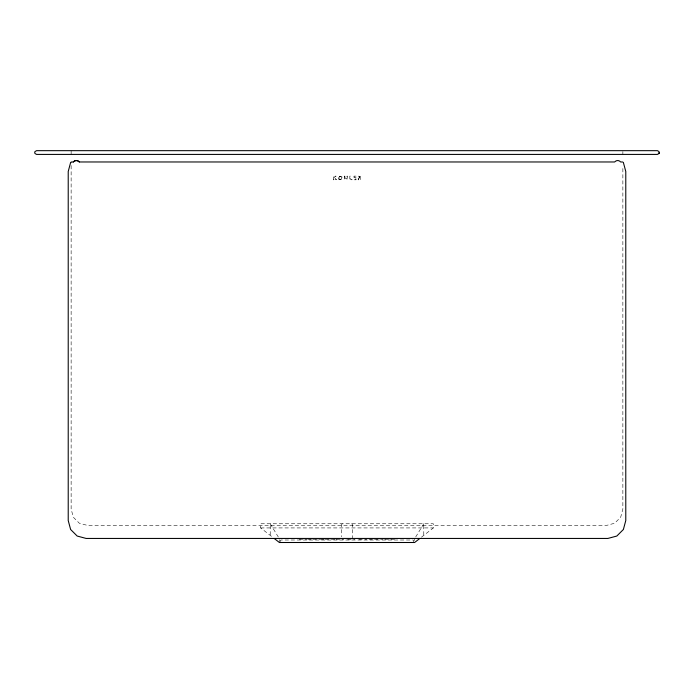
<?xml version="1.0" encoding="UTF-8"?>
<svg xmlns="http://www.w3.org/2000/svg" width="694" height="694" viewBox="0 0 694 694"><rect width="100%" height="100%" fill="white"/><g stroke="black" fill="none" stroke-linecap="round" stroke-linejoin="round"><path stroke-width="0.52" stroke-dasharray="3.47 2.6" d="M338.846 177.586L338.846 178.358M415.689 536.991L423.774 523.762M421.423 537.199L433.351 527.926L433.351 523.762L260.649 523.762L260.649 527.926L272.577 537.199M339.661 176.666L340.806 176.666M342.35 523.762L341.587 524.508L341.587 536.792M260.649 527.926L433.351 527.926M299.27 539.672L306.705 539.672M307.65 539.672L312.231 539.672M313.063 539.672L320.09 539.672M320.463 539.672L325.044 539.672M325.208 539.672L335.141 539.672M336.13 539.672L343.886 539.672M347.59 539.672L354.781 539.672M358.859 539.672L366.779 539.672M368.956 539.672L373.832 539.672M374.448 539.672L382.68 539.672M384.849 539.672L395.094 539.672M339.834 179.33L340.806 179.269A1.362 1.362 0 0 0 341.656 178.167L341.622 177.586A1.362 1.362 0 0 0 340.797 176.727M351.65 523.762L352.413 524.508L352.413 538.839M270.226 523.762L278.311 536.991M360.255 176.727L360.325 177.36A0.92 0.92 0 0 1 359.822 178.02L359.726 178.063A1.813 1.813 0 0 1 360.091 178.401A3.375 3.375 0 0 1 360.281 178.662A8.762 8.762 0 0 1 360.481 178.974A8.207 8.207 0 0 0 360.802 179.468L360.42 179.815L358.729 178.211L358.729 179.815L358.199 179.815L358.199 176.12L360.021 176.397A0.92 0.92 0 0 1 360.273 176.814M622.865 151.604L622.865 154.415M622.865 168.512L622.865 509.032L620.679 517.221L614.658 523.241L606.469 525.427L87.531 525.427L79.342 523.241L73.321 517.221L71.135 509.032L71.135 162.023M423.774 525.427L423.774 537.356M414.613 538.752L414.613 540.626M413.78 542.587L413.676 540.374L413.025 540.001L280.975 540.001L280.324 540.374L280.22 542.587M279.387 539.689L279.387 542.5M270.226 525.427L270.226 537.356M71.135 150.667L71.135 154.415M339.982 179.33A1.362 1.362 0 0 1 338.984 178.358M338.976 177.655A1.362 1.362 0 0 1 339.8 176.736M359.796 177.135C358.746 179.095 358.729 175.261 359.796 177.135M335.436 176.12L333.883 177.811L333.883 176.12L333.354 176.12L333.354 179.815L333.883 179.815L333.883 177.994L336.495 179.815L334.491 177.872L336.096 176.12L335.436 176.12M341.292 179.599L339.401 179.711A1.874 1.874 0 0 1 339.418 176.233L341.283 176.337A1.822 1.822 0 0 1 342.151 177.473A1.995 1.995 0 0 1 342.211 177.968A1.865 1.865 0 0 1 341.292 179.599M344.901 176.12L344.371 176.12L344.371 179.815L344.901 179.815L344.901 178.211L346.965 178.211L346.965 179.815L347.494 179.815L347.494 176.12L346.965 176.12L346.965 177.733L344.901 177.733L344.901 176.12M350.349 176.12L349.811 176.12L349.811 179.815L352.014 179.815L352.014 179.338L350.349 179.338L350.349 176.12M356.074 176.12L353.975 176.12L353.975 179.815L356.117 179.815L356.117 179.338L354.504 179.338L354.504 178.193L356.022 178.193L356.022 177.716L354.504 177.716L354.504 176.597L356.074 176.597L356.074 176.12"/><path stroke-width="1.04" d="M659.048 153.478L659.048 151.604L657.426 150.667L36.574 150.667L34.952 151.604L34.7 152.541L34.952 153.478L36.574 154.415L657.426 154.415L659.048 153.478L659.3 152.541M70.615 162.543L68.22 171.487L68.22 520.535L70.615 529.479L77.181 536.046L86.125 538.44L607.875 538.44L616.819 536.046L623.386 529.479L625.78 520.535L625.78 171.487L623.386 162.543M71.135 162.023L73.321 161.971A7.018 4.962 90 0 1 79.342 161.971L614.658 161.971A7.018 4.962 -90 0 1 620.679 161.971L622.865 162.023M419.723 538.527L414.613 542.5L279.387 542.5L274.277 538.527M73.321 161.971A7.018 4.962 -90 0 1 79.342 161.971"/></g></svg>
